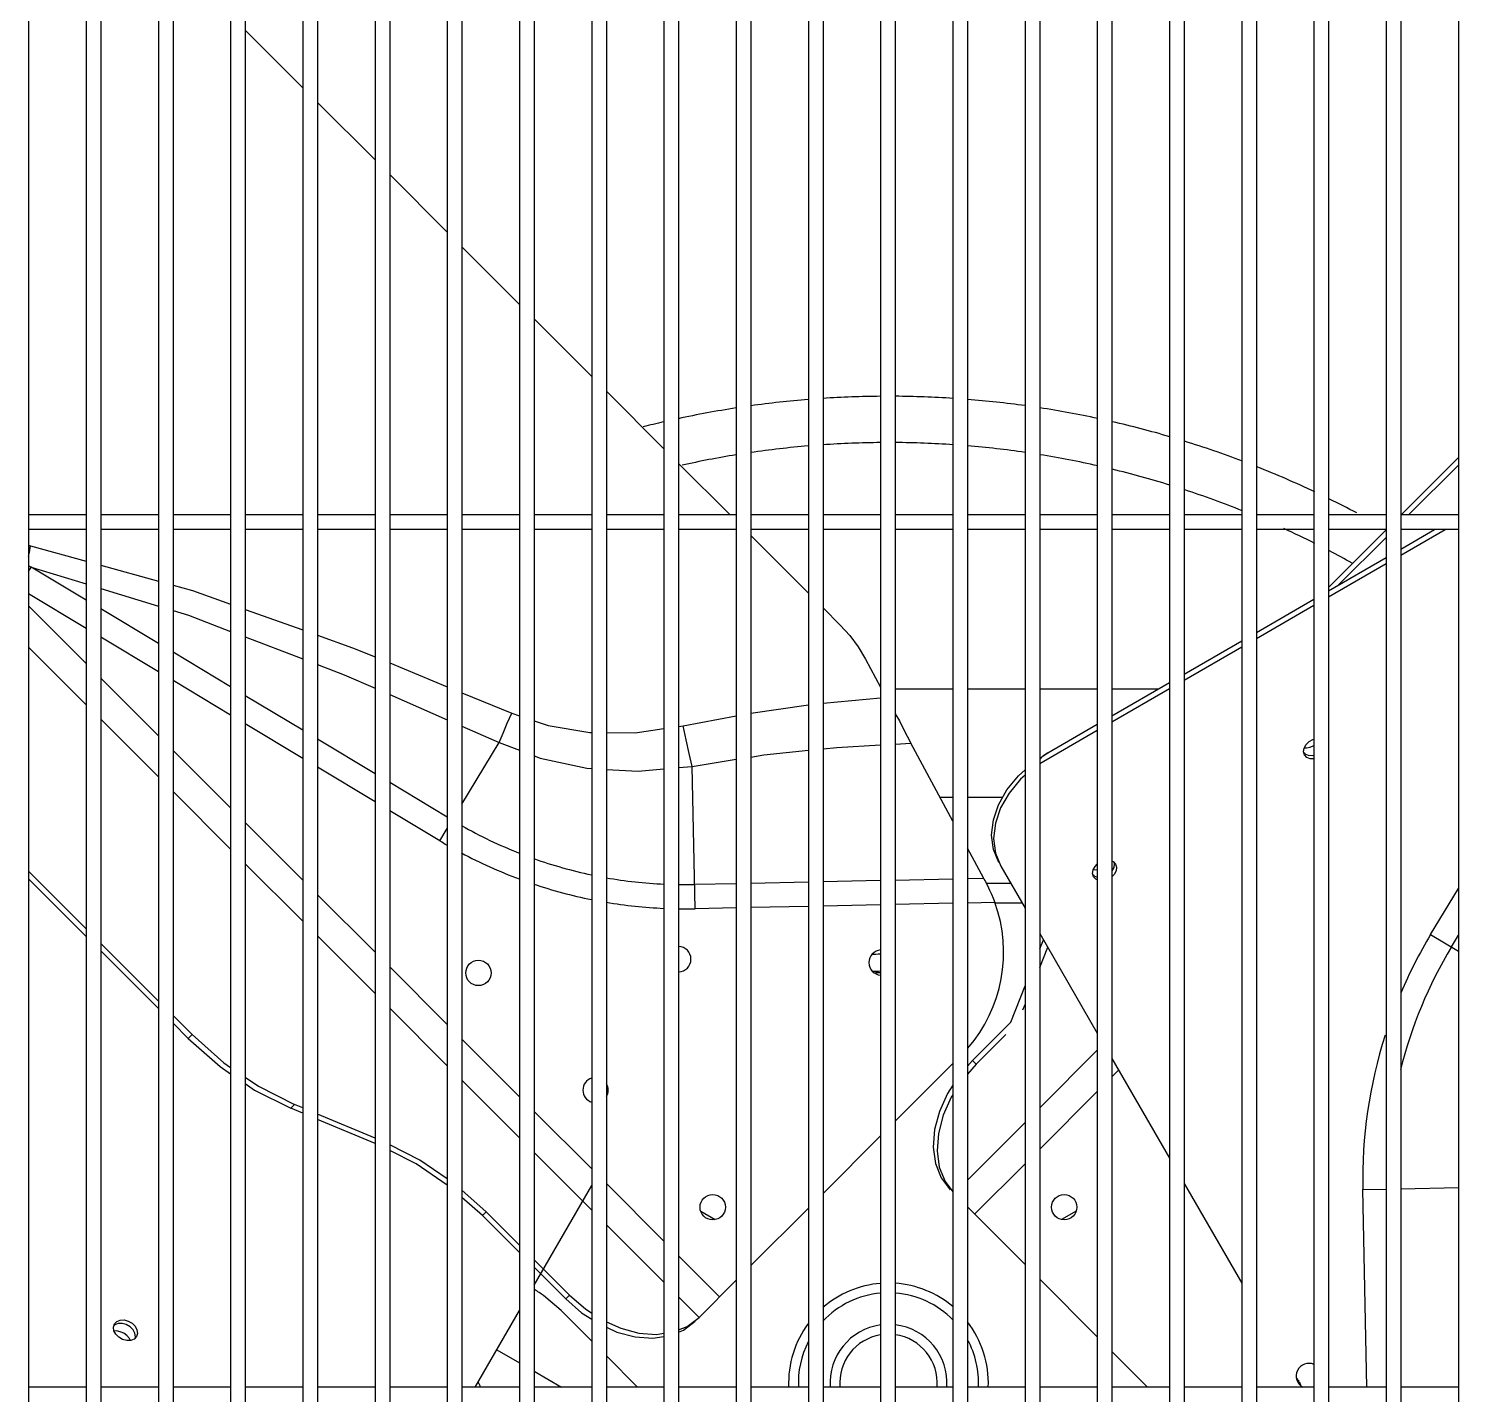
# Model space of a CAD drawing. Header units: metres. Extents: x -367 to 374, y -238 to 224.
# Drawn here: x 239.0716 to 239.365, y 216.6394 to 216.9198 of the extents above; entities that cross this region are included whole.
import ezdxf
from ezdxf.enums import TextEntityAlignment as Align

# ---------------------------------------------------------------- set-up
doc = ezdxf.new("R2010")
doc.units = ezdxf.units.M
for name, color, linetype in [('ELE-ALIMENTADORES', 160, 'Continuous'), ('LA_BAU_BASES GERAIS_R00$0$ARQ-XREF-ATT', 8, 'Continuous'), ('LA_BAU_BASES GERAIS_R00$0$BASE', 253, 'Continuous'), ('LA_BAU_BASES GERAIS_R00$0$dutos', 31, 'Continuous')]:
    doc.layers.add(name, color=color, linetype=linetype)
doc.styles.add('LA_BAU_BASES GERAIS_R00$0$R60-125-RS', font='romans.shx', dxfattribs={"height": 0.19})
doc.styles.add('LA_BAU_BASES GERAIS_R00$0$R80-100-RS', font='romans.shx', dxfattribs={"height": 0.203})

# ---------------------------------------------------------------- blocks, each defined once
blk = doc.blocks.new('LA_BAU_BASES GERAIS_R00$0$A$C5BA41825')
at = {"layer": 'LA_BAU_BASES GERAIS_R00$0$dutos', "color": 251}
for p, q in [((-27.67837130550925, 39.12149266126528), (-27.67837130550925, 38.2755585557361)), ((-27.66655130550925, 39.12149266126528), (-27.66655130550925, 38.2755585557361)), ((-27.66355130550925, 39.12149266126528), (-27.66355130550925, 38.2755585557361)), ((-27.65173130550925, 39.12149266126528), (-27.65173130550925, 38.2755585557361)), ((-27.64873130550925, 39.12149266126528), (-27.64873130550925, 38.2755585557361)), ((-27.63691130550925, 39.12149266126528), (-27.63691130550925, 38.2755585557361)), ((-27.63391130550925, 39.12149266126528), (-27.63391130550925, 38.2755585557361)), ((-27.62209130550925, 39.12149266126528), (-27.62209130550925, 38.2755585557361)), ((-27.61909130550925, 39.12149266126528), (-27.61909130550925, 38.2755585557361)), ((-27.60727130550925, 39.12149266126528), (-27.60727130550925, 38.2755585557361)), ((-27.60427130550925, 39.12149266126528), (-27.60427130550925, 38.2755585557361)), ((-27.59245130550925, 39.12149266126528), (-27.59245130550925, 38.2755585557361)), ((-27.58945130550925, 39.12149266126528), (-27.58945130550925, 38.2755585557361)), ((-27.57763130550925, 39.12149266126528), (-27.57763130550925, 38.2755585557361)), ((-27.57463130550925, 39.12149266126528), (-27.57463130550925, 38.2755585557361)), ((-27.56281130550925, 39.12149266126528), (-27.56281130550925, 38.2755585557361)), ((-27.55981130550925, 39.12149266126528), (-27.55981130550925, 38.2755585557361)), ((-27.54799130550925, 39.12149266126528), (-27.54799130550925, 38.2755585557361)), ((-27.54499130550925, 39.12149266126528), (-27.54499130550925, 38.2755585557361)), ((-27.53317130550925, 39.12149266126528), (-27.53317130550925, 38.2755585557361)), ((-27.53017130550925, 39.12149266126528), (-27.53017130550925, 38.2755585557361)), ((-27.51835130550925, 39.12149266126528), (-27.51835130550925, 38.2755585557361)), ((-27.51535130550925, 39.12149266126528), (-27.51535130550925, 38.2755585557361)), ((-27.50353130550925, 39.12149266126528), (-27.50353130550925, 38.2755585557361)), ((-27.50053130550925, 39.12149266126528), (-27.50053130550925, 38.2755585557361)), ((-27.48871130550925, 39.12149266126528), (-27.48871130550925, 38.2755585557361)), ((-27.48571130550925, 39.12149266126528), (-27.48571130550925, 38.2755585557361)), ((-27.47389130550925, 39.12149266126528), (-27.47389130550925, 38.2755585557361)), ((-27.47089130550925, 39.12149266126528), (-27.47089130550925, 38.2755585557361)), ((-27.45907130550925, 39.12149266126528), (-27.45907130550925, 38.2755585557361)), ((-27.45607130550925, 39.12149266126528), (-27.45607130550925, 38.2755585557361)), ((-27.44425130550925, 39.12149266126528), (-27.44425130550925, 38.2755585557361)), ((-27.44125130550925, 39.12149266126528), (-27.44125130550925, 38.2755585557361)), ((-27.42943130550925, 39.12149266126528), (-27.42943130550925, 38.2755585557361)), ((-27.42643130550925, 39.12149266126528), (-27.42643130550925, 38.2755585557361)), ((-27.41461130550925, 39.12149266126528), (-27.41461130550925, 38.2755585557361)), ((-27.41161130550925, 39.12149266126528), (-27.41161130550925, 38.2755585557361)), ((-27.39979130550925, 39.12149266126528), (-27.39979130550925, 38.2755585557361)), ((-27.39679130550925, 39.12149266126528), (-27.39679130550925, 38.2755585557361)), ((-27.38497130550925, 39.12149266126528), (-27.38497130550925, 38.2755585557361)), ((-27.62209130550925, 38.96763384003873), (-27.63391130550925, 38.97945384003867)), ((-27.60727130550925, 38.95281384003863), (-27.61909130550925, 38.96463384003869)), ((-27.59245130550925, 38.93799384003864), (-27.60427130550925, 38.9498138400387)), ((-27.57763130550925, 38.92317384003866), (-27.58945130550925, 38.93499384003871)), ((-27.56281130550925, 38.90835384003867), (-27.57463130550925, 38.92017384003873)), ((-27.54799130550925, 38.89353384003869), (-27.55981130550925, 38.90535384003863)), ((-27.5344131355238, 38.87995567005328), (-27.54499130550925, 38.89053384003864)), ((-27.39673686825761, 38.87995567005328), (-27.38497130550925, 38.89172123280161)), ((-27.39518686825797, 38.87995567005328), (-27.38497130550925, 38.89017123280087)), ((-27.66655130550925, 38.87995567005328), (-27.67837130550925, 38.87995567005328)), ((-27.65173130550925, 38.87995567005328), (-27.66355130550925, 38.87995567005328)), ((-27.63691130550925, 38.87995567005328), (-27.64873130550925, 38.87995567005328)), ((-27.62209130550925, 38.87995567005328), (-27.63391130550925, 38.87995567005328)), ((-27.60727130550925, 38.87995567005328), (-27.61909130550925, 38.87995567005328)), ((-27.59245130550925, 38.87995567005328), (-27.60427130550925, 38.87995567005328)), ((-27.57763130550925, 38.87995567005328), (-27.58945130550925, 38.87995567005328)), ((-27.56281130550925, 38.87995567005328), (-27.57463130550925, 38.87995567005328)), ((-27.54799130550925, 38.87995567005328), (-27.55981130550925, 38.87995567005328)), ((-27.53317130550925, 38.87995567005328), (-27.54499130550925, 38.87995567005328)), ((-27.51835130550925, 38.87995567005328), (-27.53017130550925, 38.87995567005328)), ((-27.50353130550925, 38.87995567005328), (-27.51535130550925, 38.87995567005328)), ((-27.48871130550925, 38.87995567005328), (-27.50053130550925, 38.87995567005328)), ((-27.47389130550925, 38.87995567005328), (-27.48571130550925, 38.87995567005328)), ((-27.45907130550925, 38.87995567005328), (-27.47089130550925, 38.87995567005328)), ((-27.44425130550925, 38.87995567005328), (-27.45607130550925, 38.87995567005328)), ((-27.42943130550925, 38.87995567005328), (-27.44125130550925, 38.87995567005328)), ((-27.41461130550925, 38.87995567005328), (-27.42643130550925, 38.87995567005328)), ((-27.39979130550925, 38.87995567005328), (-27.41161130550925, 38.87995567005328)), ((-27.38497130550925, 38.87995567005328), (-27.39679130550925, 38.87995567005328)), ((-27.66655130550925, 38.87695567005323), (-27.67837130550925, 38.87695567005323)), ((-27.65173130550925, 38.87695567005323), (-27.66355130550925, 38.87695567005323)), ((-27.63691130550925, 38.87695567005323), (-27.64873130550925, 38.87695567005323)), ((-27.62209130550925, 38.87695567005323), (-27.63391130550925, 38.87695567005323)), ((-27.60727130550925, 38.87695567005323), (-27.61909130550925, 38.87695567005323)), ((-27.59245130550925, 38.87695567005323), (-27.60427130550925, 38.87695567005323)), ((-27.57763130550925, 38.87695567005323), (-27.58945130550925, 38.87695567005323)), ((-27.56281130550925, 38.87695567005323), (-27.57463130550925, 38.87695567005323)), ((-27.54799130550925, 38.87695567005323), (-27.55981130550925, 38.87695567005323)), ((-27.53317130550925, 38.87695567005323), (-27.54499130550925, 38.87695567005323)), ((-27.51835130550925, 38.87695567005323), (-27.53017130550925, 38.87695567005323)), ((-27.51835130550925, 38.86389384003871), (-27.53017130550925, 38.87571384003866)), ((-27.50353130550925, 38.87695567005323), (-27.51535130550925, 38.87695567005323)), ((-27.48871130550925, 38.87695567005323), (-27.50053130550925, 38.87695567005323)), ((-27.47389130550925, 38.87695567005323), (-27.48571130550925, 38.87695567005323)), ((-27.45907130550925, 38.87695567005323), (-27.47089130550925, 38.87695567005323)), ((-27.44425130550925, 38.87695567005323), (-27.45607130550925, 38.87695567005323)), ((-27.42943130550925, 38.87695567005323), (-27.44125130550925, 38.87695567005323)), ((-27.41461130550925, 38.87695567005323), (-27.42643130550925, 38.87695567005323)), ((-27.39979130550925, 38.87695567005323), (-27.41161130550925, 38.87695567005323)), ((-27.41161130550925, 38.86508123280157), (-27.39979130550925, 38.87690123280163)), ((-27.38497130550925, 38.87695567005323), (-27.39679130550925, 38.87695567005323)), ((-27.39679130550925, 38.87295807722671), (-27.38986727162671, 38.87695567005323)), ((-27.39679130550925, 38.87171034909215), (-27.38770614310307, 38.87695567005323)), ((-27.67837130550925, 38.87372887552192), (-27.67794959967434, 38.87362357959319)), ((-27.67794959967434, 38.87362357959319), (-27.66655130550925, 38.87046589956492)), ((-27.40955164860488, 38.86559088970523), (-27.39979130550925, 38.87535123280088)), ((-27.66355130550925, 38.86963480677537), (-27.65173130550925, 38.8663603011878)), ((-27.41161130550925, 38.86440174623726), (-27.39979130550925, 38.87122602641944)), ((-27.41161130550925, 38.8631540181027), (-27.39979130550925, 38.86997829828488)), ((-27.67783142190598, 38.86924215262309), (-27.67837130550925, 38.86950312631359)), ((-27.67837130550925, 38.86834363541936), (-27.67783142190488, 38.86924215262525)), ((-27.67783142194525, 38.86924215264924), (-27.66655130550925, 38.8657927396107)), ((-27.66655130550925, 38.86246437490411), (-27.67783142194525, 38.86924215264924)), ((-27.66655130550925, 38.85667625235328), (-27.67837130550925, 38.86377842486991)), ((-27.66355130550925, 38.86487535199581), (-27.65173130550925, 38.86126084479213)), ((-27.66655130550925, 38.84945928036484), (-27.67837130550925, 38.8612792803649)), ((-27.51182121391579, 38.85736374844419), (-27.51535130550925, 38.86089384003867)), ((-27.42643130550925, 38.85584541524781), (-27.41461130550925, 38.86266969542999)), ((-27.42643130550925, 38.85459768711326), (-27.41461130550925, 38.86142196729543)), ((-27.65173130550925, 38.85355962053063), (-27.66355130550925, 38.86066179304737)), ((-27.63391130550925, 38.86056458602627), (-27.62209130550925, 38.8563496556809)), ((-27.66655130550925, 38.84100928036526), (-27.67837130550925, 38.8528292803652)), ((-27.65173130550925, 38.84777149797867), (-27.66355130550925, 38.85487367049654)), ((-27.63391130550925, 38.8549167982751), (-27.62209130550925, 38.85039515397978)), ((-27.44125130550925, 38.84728908425836), (-27.42943130550925, 38.85411336444054)), ((-27.44125130550925, 38.84604135612381), (-27.42943130550925, 38.85286563630598)), ((-27.63691130550925, 38.84465486615613), (-27.64873130550925, 38.85175703867401)), ((-27.60427130550925, 38.84957025983829), (-27.59245130550925, 38.84469522592201)), ((-27.50662028435288, 38.85037353969972), (-27.50353130550925, 38.84463686470417)), ((-27.65173130550925, 38.83463928036485), (-27.66355130550925, 38.84645928036491)), ((-27.63691130550925, 38.83886674360519), (-27.64873130550925, 38.84596891612193)), ((-27.58945130550925, 38.84345790766849), (-27.57923558942452, 38.83924454367536)), ((-27.48871130550925, 38.84420158930527), (-27.50053130550925, 38.84420158930527)), ((-27.47389130550925, 38.84420158930527), (-27.48571130550925, 38.84420158930527)), ((-27.45907130550925, 38.84420158930527), (-27.47089130550925, 38.84420158930527)), ((-27.45607130550925, 38.83873275326891), (-27.44425130550925, 38.84555703345109)), ((-27.45607130550925, 38.83748502513436), (-27.44425130550925, 38.84430930531653)), ((-27.44659900363798, 38.84420158930527), (-27.45607130550925, 38.84420158930527)), ((-27.62209130550925, 38.83575011178266), (-27.63391130550925, 38.8428522842994)), ((-27.60427130550925, 38.84307367481608), (-27.59245130550925, 38.83791466668265)), ((-27.53017130550925, 38.8392912697434), (-27.51835130550925, 38.84094878553981)), ((-27.51535130550925, 38.84131913399074), (-27.50353130550925, 38.84244825601797)), ((-27.65173130550925, 38.82618928036527), (-27.66355130550925, 38.83800928036521)), ((-27.57923558942452, 38.83924454367536), (-27.57763130550925, 38.83870138372629)), ((-27.54404912103107, 38.83665703887868), (-27.53317130550925, 38.83872924441982)), ((-27.50053130550925, 38.83913480293472), (-27.49968458217761, 38.8376717616103)), ((-27.62209130550925, 38.8299619892307), (-27.63391130550925, 38.83706416174846)), ((-27.58945130550925, 38.83660527375434), (-27.5818135809158, 38.83327167956668)), ((-27.54499130550925, 38.83652142520305), (-27.54404912103107, 38.83665703887868)), ((-27.47089130550925, 38.82892869414491), (-27.45907130550925, 38.83575297432708)), ((-27.46921019411943, 38.83114701239288), (-27.45907130550925, 38.83700070246164)), ((-27.63691130550925, 38.81981928036487), (-27.64873130550925, 38.83163928036481)), ((-27.60727130550925, 38.82684535740816), (-27.61909130550925, 38.83394752992592)), ((-27.58945130550925, 38.82056037123436), (-27.5818135809158, 38.83327167956668)), ((-27.5818135809158, 38.83327167956668), (-27.57763130550925, 38.83166607855867)), ((-27.50053130550925, 38.83291050502419), (-27.49731244537143, 38.83308755301982)), ((-27.48871130550925, 38.81711400756046), (-27.49731244537143, 38.83308755301982)), ((-27.54222812981834, 38.82834943007504), (-27.53317130550925, 38.82979315071645)), ((-27.47089130550925, 38.83001563677101), (-27.4692101954798, 38.83114701160855)), ((-27.60727130550925, 38.82105723485722), (-27.61909130550925, 38.82815940737396)), ((-27.54499130550925, 38.82809892012926), (-27.54222812981834, 38.82834943007504)), ((-27.54161552629034, 38.79913140999975), (-27.54222812981834, 38.82834943007504)), ((-27.63691130550925, 38.81136928036517), (-27.64873130550925, 38.82318928036523)), ((-27.59245130550925, 38.81794060303469), (-27.60427130550925, 38.82504277555142)), ((-27.48871130550925, 38.82197158930524), (-27.4913269264478, 38.82197158930524)), ((-27.47849333101143, 38.82197158930524), (-27.48571130550925, 38.82197158930524)), ((-27.59395896161507, 38.81305837166337), (-27.60427130550925, 38.81925465300048)), ((-27.62209130550925, 38.80499928036488), (-27.63391130550925, 38.81681928036483)), ((-27.59395896161507, 38.81305837166337), (-27.59245130550925, 38.81556753278664)), ((-27.48236934599289, 38.80533608274482), (-27.48571130550925, 38.81154257898925)), ((-27.62209130550925, 38.79654928036518), (-27.63391130550925, 38.80836928036524)), ((-27.47997365987398, 38.81056559608191), (-27.47887254716888, 38.80788269880816)), ((-27.45607130550925, 38.80890906089724), (-27.45579156443943, 38.80879353139028)), ((-27.45579156443943, 38.80879353139028), (-27.45532348286016, 38.80829452295609)), ((-27.66655130550925, 38.79500928036487), (-27.67837130550925, 38.80682928036481)), ((-27.66655130550925, 38.79345928036525), (-27.67837130550925, 38.8052792803652)), ((-27.48871130550925, 38.80520311320163), (-27.50053130550925, 38.80495528759036)), ((-27.48236934599289, 38.80533608274482), (-27.48571130550925, 38.80526601310419)), ((-27.47887254716888, 38.80788269880816), (-27.47389130550925, 38.79925493516885)), ((-27.53317130550925, 38.80427093666231), (-27.5417195270678, 38.80409170922997)), ((-27.51835130550925, 38.804581662175), (-27.53017130550925, 38.80433383656373)), ((-27.50353130550925, 38.80489238768882), (-27.51535130550925, 38.80464456207653)), ((-27.47681865694307, 38.80432525658341), (-27.48187094258125, 38.80432525658341)), ((-27.39066360389834, 38.79383749921908), (-27.38497130550925, 38.80331107463508)), ((-27.60727130550925, 38.7901792803649), (-27.61909130550925, 38.80199928036484)), ((-27.53317130550925, 38.79930845688489), (-27.54161552629034, 38.79913140999975)), ((-27.51835130550925, 38.79961918239871), (-27.53017130550925, 38.79937135678631)), ((-27.50353130550925, 38.79992990791254), (-27.51535130550925, 38.79968208230014)), ((-27.48871130550925, 38.80024063342523), (-27.50053130550925, 38.79999280781396)), ((-27.48008483227689, 38.80042150153145), (-27.48571130550925, 38.80030353332666)), ((-27.47449482210925, 38.8003002565838), (-27.48008483227689, 38.8003002565838)), ((-27.60727130550925, 38.7817292803652), (-27.61909130550925, 38.79354928036526)), ((-27.47089130550925, 38.79405878274599), (-27.45907130550925, 38.7735859422005)), ((-27.39066360389834, 38.79383749921908), (-27.38497130550925, 38.79041722128591)), ((-27.38641086315216, 38.79128219478264), (-27.38497130550925, 38.79367802103104)), ((-27.65173130550925, 38.78018928036488), (-27.66355130550925, 38.79200928036482)), ((-27.65173130550925, 38.77863928036527), (-27.66355130550925, 38.79045928036521)), ((-27.47089130550925, 38.79087098949867), (-27.47014294391725, 38.79276258244636)), ((-27.47089130550925, 38.78704794498924), (-27.46924545168488, 38.79120808030086)), ((-27.59245130550925, 38.77535928036491), (-27.60427130550925, 38.78717928036485)), ((-27.47682838686816, 38.77586415144265), (-27.47389130550925, 38.78328805245542)), ((-27.59245130550925, 38.76690928036521), (-27.60427130550925, 38.77872928036527)), ((-27.47432581408088, 38.77836672422882), (-27.47389130550925, 38.77946500794485)), ((-27.64482153056888, 38.77327950542553), (-27.64873130550925, 38.77718928036484)), ((-27.48468770026307, 38.76800483804777), (-27.47682838686816, 38.77586415144265)), ((-27.64559653056925, 38.77250450542522), (-27.64873130550925, 38.77563928036523)), ((-27.64559653056925, 38.77250450542522), (-27.64482153056888, 38.77327950542553)), ((-27.48391270026271, 38.76722983804746), (-27.47784302005143, 38.77329951825982)), ((-27.57763130550925, 38.76053928036481), (-27.58945130550925, 38.77235928036487)), ((-27.47089130550925, 38.75825123280163), (-27.45907130550925, 38.77007123280157)), ((-27.50053130550925, 38.75551657186088), (-27.48871130550925, 38.76733657186082)), ((-27.48468770026307, 38.76800483804777), (-27.48571130550925, 38.76682798415936)), ((-27.48391270026271, 38.76722983804746), (-27.48571130550925, 38.76516195535032)), ((-27.48391270026271, 38.76722983804746), (-27.48468770026307, 38.76800483804777)), ((-27.45607130550925, 38.76838978977867), (-27.44425130550925, 38.74791694923317)), ((-27.45607130550925, 38.76462123280089), (-27.45469191792052, 38.76600062039063)), ((-27.57763130550925, 38.75208928036523), (-27.58945130550925, 38.76390928036528)), ((-27.47089130550925, 38.74980123280091), (-27.45907130550925, 38.76162123280085)), ((-27.62379449613434, 38.75895120080122), (-27.62456949613361, 38.7581762008009)), ((-27.62209130550925, 38.75713485493247), (-27.62456949613361, 38.7581762008009)), ((-27.62209130550925, 38.75823551311248), (-27.62379449613434, 38.75895120080122)), ((-27.60727130550925, 38.75200808830743), (-27.61909130550925, 38.75697490080381)), ((-27.60727130550925, 38.75090743012743), (-27.61909130550925, 38.7558742426238)), ((-27.56281130550925, 38.74571928036482), (-27.57463130550925, 38.75753928036488)), ((-27.48571130550925, 38.74343123280164), (-27.47389130550925, 38.75525123280158)), ((-27.51535130550925, 38.74069657186089), (-27.50353130550925, 38.75251657186084)), ((-27.56281130550925, 38.73726928036524), (-27.57463130550925, 38.74908928036518)), ((-27.48424404944888, 38.73644848886124), (-27.47389130550925, 38.74680123280086)), ((-27.58448078455798, 38.73693875941353), (-27.58945130550925, 38.74133011862773)), ((-27.57463130550925, 38.72186509131109), (-27.56281130550925, 38.74233793185647)), ((-27.54799130550925, 38.73089928036484), (-27.55981130550925, 38.74271928036489)), ((-27.49031613210379, 38.74311839329141), (-27.48871130550925, 38.74099415286264)), ((-27.44125130550925, 38.74272079681032), (-27.42943130550925, 38.72224795626482)), ((-27.40459056556197, 38.7414940638954), (-27.39979130550925, 38.74159468822302)), ((-27.40374061190234, 38.70095567005251), (-27.40459056556197, 38.7414940638954)), ((-27.39679130550925, 38.74165758812455), (-27.38497130550925, 38.74190541373684)), ((-27.58525578455725, 38.73616375941322), (-27.58945130550925, 38.73987042110343)), ((-27.53017130550925, 38.72587657186091), (-27.51835130550925, 38.73769657186085)), ((-27.48571130550925, 38.73791574492157), (-27.47389130550925, 38.72609574492162)), ((-27.58448078455798, 38.73693875941353), (-27.58525578455725, 38.73616375941322)), ((-27.57763130550925, 38.72853928036523), (-27.58525578455725, 38.73616375941322)), ((-27.57763130550925, 38.73008928036484), (-27.58448078455798, 38.73693875941353)), ((-27.5404139583147, 38.73703780227652), (-27.53746894412452, 38.7353374975412)), ((-27.46342666691289, 38.73704829953067), (-27.46638784040888, 38.73533866521541)), ((-27.54799130550925, 38.72244928036525), (-27.55981130550925, 38.7342692803652)), ((-27.56735130044343, 38.7198092752991), (-27.57463130550925, 38.72708928036491)), ((-27.53656995125725, 38.71947792611286), (-27.54499130550925, 38.72789928036491)), ((-27.56812630044271, 38.71903427529867), (-27.57463130550925, 38.72553928036518)), ((-27.47089130550925, 38.72309574492158), (-27.45907130550925, 38.71127574492164)), ((-27.54079495125652, 38.7152529261125), (-27.53317130550925, 38.72287657186087)), ((-27.5690968631918, 38.71664949898855), (-27.57268888693579, 38.71971582372487)), ((-27.56735130044343, 38.7198092752991), (-27.56812630044271, 38.71903427529867)), ((-27.54079495125652, 38.7152529261125), (-27.54499130550925, 38.71944928036521)), ((-27.58670336550052, 38.70095567005251), (-27.57763130550925, 38.71666893888812)), ((-27.56281130550925, 38.7103639413059), (-27.5690968631918, 38.71664949898855)), ((-27.54323985568634, 38.71340584345796), (-27.54079495125652, 38.7152529261125)), ((-27.66094939712343, 38.713246038379), (-27.66075128393179, 38.71390091313538)), ((-27.54499130550925, 38.71270599376089), (-27.54323985568634, 38.71340584345796)), ((-27.58228516673289, 38.70860821479653), (-27.57763130550925, 38.70592130676596)), ((-27.45607130550925, 38.70827574492159), (-27.44875123064016, 38.70095567005251)), ((-27.55340303425579, 38.70095567005251), (-27.55981130550925, 38.70736394130597)), ((-27.57463130550925, 38.70418925595868), (-27.56903057042998, 38.70095567005251)), ((-27.41818615504743, 38.70277078432525), (-27.4173037779638, 38.70124246238561)), ((-27.66655130550925, 38.70095567005251), (-27.67837130550925, 38.70095567005251)), ((-27.65173130550925, 38.70095567005251), (-27.66355130550925, 38.70095567005251)), ((-27.63691130550925, 38.70095567005251), (-27.64873130550925, 38.70095567005251)), ((-27.62209130550925, 38.70095567005251), (-27.63391130550925, 38.70095567005251)), ((-27.60727130550925, 38.70095567005251), (-27.61909130550925, 38.70095567005251)), ((-27.59245130550925, 38.70095567005251), (-27.60427130550925, 38.70095567005251)), ((-27.57763130550925, 38.70095567005251), (-27.58945130550925, 38.70095567005251)), ((-27.56281130550925, 38.70095567005251), (-27.57463130550925, 38.70095567005251)), ((-27.54799130550925, 38.70095567005251), (-27.55981130550925, 38.70095567005251)), ((-27.53317130550925, 38.70095567005251), (-27.54499130550925, 38.70095567005251)), ((-27.51835130550925, 38.70095567005251), (-27.53017130550925, 38.70095567005251)), ((-27.50353130550925, 38.70095567005251), (-27.51535130550925, 38.70095567005251)), ((-27.48871130550925, 38.70095567005251), (-27.50053130550925, 38.70095567005251)), ((-27.47389130550925, 38.70095567005251), (-27.48571130550925, 38.70095567005251)), ((-27.45907130550925, 38.70095567005251), (-27.47089130550925, 38.70095567005251)), ((-27.44425130550925, 38.70095567005251), (-27.45607130550925, 38.70095567005251)), ((-27.42943130550925, 38.70095567005251), (-27.44125130550925, 38.70095567005251)), ((-27.41461130550925, 38.70095567005251), (-27.42643130550925, 38.70095567005251)), ((-27.39979130550925, 38.70095567005251), (-27.41161130550925, 38.70095567005251)), ((-27.38497130550925, 38.70095567005251), (-27.39679130550925, 38.70095567005251))]:
    blk.add_line(p, q, dxfattribs=at)
for points in [[(-27.67837130550925, 38.87143971476337), (-27.67821836953034, 38.87226830859436), (-27.6779495991027, 38.87362358016492)], [(-27.64873130550925, 38.86552920839938), (-27.64470819655034, 38.86441468278485), (-27.63691130550925, 38.86163436530228)], [(-27.64873130550925, 38.86034345717724), (-27.64557008516998, 38.85937676904814), (-27.63691130550925, 38.85606442373069)], [(-27.61909130550925, 38.85527987640592), (-27.61187980866161, 38.85270830644845), (-27.60727130550925, 38.8508075780918)], [(-27.51182121391579, 38.85736374844419), (-27.50986192900961, 38.85520404257829), (-27.50812580825943, 38.85287062809755), (-27.50662028435288, 38.85037353969972)], [(-27.61909130550925, 38.84924752852521), (-27.61362888435107, 38.84715792400198), (-27.60727130550925, 38.8443830677445)], [(-27.58181357908416, 38.83327168261474), (-27.58100791606307, 38.83518345524237), (-27.58014474239071, 38.83718331443072), (-27.57923558935034, 38.8392445437496)], [(-27.57463130550925, 38.83768567831794), (-27.57173701695543, 38.83670576347254), (-27.56320854763798, 38.83530128138125), (-27.56281130550925, 38.83529878527429)], [(-27.49968458217761, 38.8376717616103), (-27.49888384121725, 38.8360878122885), (-27.49808944662925, 38.83455149918564), (-27.49731244537143, 38.83308755301982)], [(-27.55981130550925, 38.83527993450491), (-27.55387575963652, 38.83524263797028), (-27.54799130550925, 38.83608961907942)], [(-27.54222812981834, 38.82834943007504), (-27.54284878909579, 38.8309776341863), (-27.54346030343943, 38.83376744551254), (-27.54404912104089, 38.83665703886891)], [(-27.53017130550925, 38.83027137153317), (-27.52750484548307, 38.83069642376449), (-27.51835130550925, 38.831646346566)], [(-27.51535130550925, 38.8319576762176), (-27.51252845370271, 38.8322506220394), (-27.50353130550925, 38.83274549506416)], [(-27.41652554477071, 38.83069452295581), (-27.41672397612707, 38.83135379701037), (-27.41662302192052, 38.83209519513218), (-27.41623918143216, 38.83281570071722), (-27.41562067454343, 38.83343665011864), (-27.41484099927434, 38.83388542619286), (-27.41461130550925, 38.83394588661974)], [(-27.41658843038998, 38.8321601267678), (-27.41611866890779, 38.83213330997728), (-27.41536983368234, 38.83228588425982), (-27.41463228784853, 38.83261530577363), (-27.41461130550925, 38.83263051248127)], [(-27.57463130550925, 38.83051436028154), (-27.57337553235761, 38.83003226131905), (-27.56380284296234, 38.82796971731614), (-27.56281130550925, 38.82791060650413)], [(-27.46921019411943, 38.83114701239288), (-27.47022247150307, 38.8304281480772), (-27.47089130550925, 38.82973667964598)], [(-27.41664579113398, 38.83109403293827), (-27.41646493010343, 38.83090105377539), (-27.41577648675652, 38.83061502087764)], [(-27.41461130550925, 38.82987887723391), (-27.41536887614016, 38.82990907077101), (-27.41605723149325, 38.83019491765572), (-27.41652554477071, 38.83069452295581)], [(-27.41577648675652, 38.83061502087764), (-27.41495730218343, 38.83058223064086), (-27.41461130550925, 38.83067257978962)], [(-27.55981130550925, 38.82773176057685), (-27.55331374466016, 38.82734440647869), (-27.54799130550925, 38.82782693965464)], [(-27.47928262068488, 38.80859296697281), (-27.48038231238271, 38.81126912835214), (-27.48076385317143, 38.81426138448273), (-27.48039633017834, 38.81739141573212), (-27.47933532641834, 38.82048691658997), (-27.47761839785615, 38.82351434045722), (-27.47525946400962, 38.82641468853319), (-27.47389130550925, 38.82765063378054)], [(-27.47389130550925, 38.8265629511111), (-27.47480374307398, 38.82574309262668), (-27.47717798599579, 38.82283890003646), (-27.47890774355725, 38.81980544501175), (-27.47997843665507, 38.8167031250656), (-27.48035249115543, 38.81356564780629), (-27.47997365987398, 38.81056559608191)], [(-27.45982681496016, 38.80569452295538), (-27.46002524631543, 38.80635379700993), (-27.45992429210998, 38.80709519513289), (-27.45954045162161, 38.8078157007169), (-27.45907130550925, 38.80828669950927)], [(-27.45532348286016, 38.80829452295609), (-27.45512465223761, 38.80763484337353), (-27.45522430344379, 38.80689186088193), (-27.45560674170925, 38.80616919302122), (-27.45607130550925, 38.80570104242668)], [(-27.4556318671947, 38.80759783686267), (-27.45553233399652, 38.80834098748414), (-27.45561061481943, 38.80860062615614)], [(-27.48236934599289, 38.80533608274482), (-27.48220293503834, 38.80502397224666), (-27.48203667520634, 38.80470598106228), (-27.48187094258125, 38.80438277069504)], [(-27.45994706132343, 38.80609403293795), (-27.45976620029288, 38.80590105377507), (-27.45907775694598, 38.80561502087835)], [(-27.45988970057943, 38.80716012676737), (-27.45941993909725, 38.80713330997685), (-27.45907130550925, 38.80720434365401)], [(-27.45907130550925, 38.80507565638845), (-27.45935850168271, 38.80519491765654), (-27.45982681496016, 38.80569452295538)], [(-27.45607130550925, 38.80681749335395), (-27.45601421911579, 38.80687503158447), (-27.4556318671947, 38.80759783686267)], [(-27.48187094258125, 38.80438277069504), (-27.4816341382947, 38.80390126940449), (-27.48141025141798, 38.80342605986561), (-27.48118275325907, 38.80296561425064)], [(-27.48118275325907, 38.80296561425064), (-27.4807783627238, 38.80212681056889), (-27.48041314698707, 38.80127673873869), (-27.48008483227689, 38.80042150153145)], [(-27.64482153056888, 38.77327950542553), (-27.63830233419652, 38.76751992140123), (-27.63691130550925, 38.76657204247795)], [(-27.64559653056925, 38.77250450542522), (-27.6390773341958, 38.76674492140194), (-27.63691130550925, 38.76526893966263)], [(-27.63391130550925, 38.76452777351506), (-27.63122160795653, 38.76269495177291), (-27.62379449613434, 38.75895120080122)], [(-27.63391130550925, 38.76322467069974), (-27.63199660795689, 38.76191995177362), (-27.62456949613361, 38.7581762008009)], [(-27.48871130550925, 38.76290309566741), (-27.48980353222198, 38.76121435580342), (-27.49147651054088, 38.75750835924055), (-27.49246587485616, 38.7537830126405), (-27.49273360445289, 38.75018147898379), (-27.49226941063252, 38.74684216318963), (-27.49109113210416, 38.7438933932907), (-27.48924404944962, 38.74144848886192)], [(-27.48871130550925, 38.76092983400667), (-27.4890285322227, 38.7604393558031), (-27.49070151054053, 38.75673335924012), (-27.4916908748558, 38.75300801264018), (-27.49195860445252, 38.7494064789845), (-27.49149441063216, 38.74606716319033), (-27.49031613210379, 38.74311839329141)], [(-27.59245130550925, 38.74368730936737), (-27.59808070717034, 38.74752331306524), (-27.60427130550925, 38.75064378022739)], [(-27.59245130550925, 38.74238420655217), (-27.59885570717071, 38.74674831306595), (-27.60427130550925, 38.74947812945072)], [(-27.56812630044271, 38.71903427529867), (-27.56488004535543, 38.71621074404231), (-27.56281130550925, 38.71487274464448)], [(-27.56735130044343, 38.7198092752991), (-27.56410504535507, 38.71698574404263), (-27.56281130550925, 38.71614899159181)], [(-27.66075128393179, 38.71390091313538), (-27.66027939996707, 38.71440294529691), (-27.65958613265288, 38.71468813606634), (-27.65876906479361, 38.71471826874381), (-27.65792089578925, 38.7144944947936), (-27.65714193904416, 38.71404339482228), (-27.65652734654452, 38.71342103570782), (-27.65614606460234, 38.71269534364637), (-27.65604943759034, 38.71195628697978), (-27.65624795183289, 38.7113009131358)], [(-27.55981130550925, 38.7143550948125), (-27.55685482163616, 38.71302046502126), (-27.55312947503616, 38.71203110070599), (-27.54952794137943, 38.71176337110921), (-27.54799130550925, 38.71197697680486)], [(-27.54499130550925, 38.71224067064009), (-27.5440148556867, 38.71263084345867), (-27.54156995125688, 38.7144779261132)], [(-27.65624795183289, 38.7113009131358), (-27.65671968423325, 38.71079942951292), (-27.65741223094525, 38.71051615935869), (-27.65822812732961, 38.71048832218082), (-27.65907513872997, 38.7107134901579), (-27.65985362784598, 38.71116432071074), (-27.66046884302343, 38.71178499338998), (-27.66085151964815, 38.71250855345943), (-27.66094939712343, 38.713246038379)], [(-27.65999374390962, 38.71398218751426), (-27.6606870978267, 38.71369681048191), (-27.66087281110089, 38.7134991979641)], [(-27.65748575915616, 38.71051365068558), (-27.65769741587507, 38.71093388445763), (-27.65820396669325, 38.7115061076463), (-27.65885802700961, 38.71198013031756), (-27.65959557284343, 38.71230955183137), (-27.66034440806889, 38.71246212611391), (-27.66081282292852, 38.71243538619649)], [(-27.65655363002125, 38.71198936744418), (-27.65693482512925, 38.71271519721324), (-27.6575493860307, 38.71333764511144), (-27.65832836851034, 38.71378876058554), (-27.65917660021579, 38.71401246367577), (-27.65999374390962, 38.71398218751426)], [(-27.65653381444525, 38.71099702173865), (-27.65645712010198, 38.7112501415678), (-27.65655363002125, 38.71198936744418)], [(-27.55981130550925, 38.71323024068454), (-27.55762982163652, 38.71224546502197), (-27.55390447503652, 38.71125610070555), (-27.5503029413798, 38.7109883711089), (-27.54799130550925, 38.71130970851834)]]:
    blk.add_lwpolyline(points, dxfattribs=at)
for centre in [(-27.58606742594016, 38.78594596354412), (-27.53798416481943, 38.7378627024234), (-27.46585927313834, 38.7378627024234)]:
    blk.add_circle(centre, 0.002599999999636362, dxfattribs=at)
for centre, radius, start, end in [((-27.50192171897834, 38.69956275658308), 0.2047499999999999, 98.78986573549463, 102.1707777606957), ((-27.50192171897834, 38.69956275658308), 0.2047499999999999, 94.61186560089637, 97.93176623737114), ((-27.50192171897834, 38.69956275658308), 0.2047499999999999, 90.45181884143312, 93.76975087232002), ((-27.50192171897834, 38.69956275658308), 0.2047499999999999, 86.29177208201308, 89.60970411284944), ((-27.50192171897834, 38.69956275658308), 0.2047499999999999, 82.13092452778773, 85.44965735341125), ((-27.50192171897834, 38.69956275658308), 0.2047499999999999, 77.89191300350245, 81.27282502918595), ((-27.50192171897834, 38.69956275658308), 0.2047499999999999, 103.0288772593305, 104.2347823850342), ((-27.50192171897834, 38.69956275658308), 0.2047499999999999, 73.62574411582503, 77.03381350483174), ((-27.50192171897834, 38.69956275658308), 0.1952500000003635, 94.8362585496004, 98.32491874648173), ((-27.50192171897834, 38.69956275658308), 0.1952500000003635, 90.47380234460502, 93.95317024889312), ((-27.50192171897834, 38.69956275658308), 0.1952500000003635, 86.11134613971706, 89.59071404403126), ((-27.50192171897834, 38.69956275658308), 0.1952500000003635, 81.74082227283739, 85.22825783897002), ((-27.50192171897834, 38.69956275658308), 0.2047499999999999, 69.2210737802417, 72.73411044484455), ((-27.50192171897834, 38.69956275658308), 0.1952500000003635, 99.22476956481366, 102.5305624482967), ((-27.50192171897834, 38.69956275658308), 0.1952500000003635, 77.29555922862413, 80.84097145442108), ((-27.50192171897834, 38.69956275658308), 0.1952500000003635, 72.79177333669692, 76.39570840960685), ((-27.50192171897834, 38.69956275658308), 0.2047499999999999, 64.71196559389435, 68.32944011027139), ((-27.50192171897834, 38.69956275658308), 0.1952500000003635, 68.17279125868501, 71.85675672244241), ((-27.50192171897834, 38.69956275658308), 0.2047499999999999, 62.01350194223873, 63.76572665499209), ((-27.50192171897834, 38.69956275658308), 0.1952500000003635, 63.37204775709742, 65.44129428520857), ((-27.50192171897834, 38.69956275658308), 0.1952500000003635, 60.83761797517642, 62.37976902660239), ((-27.54366258653398, 38.89676559674774), 0.0926942589872727, 240.3472999701249, 248.4642752818607), ((-27.54366258653398, 38.89676559674774), 0.0976556499294545, 239.0000000014226, 239.9924284205153), ((-27.54366258653398, 38.89676559674774), 0.0976556499294545, 241.9666230829676, 249.5891662148172), ((-27.54366258653398, 38.89676559674774), 0.0926942589872727, 250.425497730293, 258.0567301395554), ((-27.54366258653398, 38.89676559674774), 0.0926942589872727, 259.9498565777689, 267.3314831457704), ((-27.54366258653398, 38.89676559674774), 0.0976556499294545, 251.4568842194711, 258.6701526283873), ((-27.54366258653398, 38.89676559674774), 0.0926942589872727, 269.185956000727, 271.2011236455066), ((-27.54366258653398, 38.89676559674774), 0.0976556499294545, 260.4689616501263, 267.4579754304021), ((-27.50828568000925, 38.79018860423173), 0.02999999999999999, 319.0206070137183, 19.94369752699716), ((-27.54366258653398, 38.89676559674774), 0.0976556499294545, 269.2192310639153, 271.2011236455066), ((-27.30695637881398, 38.74354112413903), 0.0976556499294545, 148.9999999993979, 156.9238074000898), ((-27.54505523263143, 38.78877439066957), 0.002599999999636362, 271.4278524608917, 88.57834547448061), ((-27.50333593254161, 38.78806728388849), 0.002599999999636362, 94.37581343735316, 265.6817821311342), ((-27.30695637881398, 38.74354112413903), 0.0926942589872727, 148.9999999993979, 165.9462117822996), ((-27.50192171897834, 38.7018002565834), 0.0880000000003636, 91.05027548816496, 92.28579033216948), ((-27.50192171897834, 38.7018002565834), 0.08449999999963634, 91.0928224352409, 92.20196783518512), ((-27.50192171897834, 38.7018002565834), 0.08419999999963633, 91.10602485735633, 91.81493660167563), ((-27.30695637881398, 38.74354112413903), 0.0976556499294545, 162.3188671646411, 181.2011236424074), ((-27.5620257953798, 38.76190433298382), 0.002599999999636362, 107.7163214623273, 252.1574391611696), ((-27.5620257953798, 38.76190433298382), 0.002599999999636362, 329.3995204696908, 30.37794471252949), ((-27.59031006662671, 38.69543629555255), 0.02999999999999999, 54.02924901861507, 58.36997875531686), ((-27.50192171897834, 38.7018002565834), 0.01849999999963636, 94.99689076787656, 136.6865520813846), ((-27.50192171897834, 38.7018002565834), 0.02050000000036363, 94.51153221346877, 131.0340017561421), ((-27.50192171897834, 38.7018002565834), 0.01849999999963636, 44.31006008429891, 85.68777578608889), ((-27.50192171897834, 38.7018002565834), 0.02050000000036363, 49.78134197380768, 86.10279097226577), ((-27.50192171897834, 38.7018002565834), 0.02050000000036363, 357.6326968035871, 37.72622326354414), ((-27.50192171897834, 38.7018002565834), 0.02050000000036363, 143.3349052636824, 182.367303196413), ((-27.50192171897834, 38.7018002565834), 0.012, 97.72934962449513, 184.0598220740861), ((-27.50192171897834, 38.7018002565834), 0.01000000000036363, 99.29661150874331, 184.8644207287186), ((-27.50192171897834, 38.7018002565834), 0.01000000000036363, 355.136269135002, 81.99735834575674), ((-27.50192171897834, 38.7018002565834), 0.012, 355.9401779259139, 83.33127333168828), ((-27.50192171897834, 38.7018002565834), 0.01849999999963636, 152.892106772566, 182.6328923798101), ((-27.50192171897834, 38.7018002565834), 0.01849999999963636, 357.3671076201899, 28.58659589339259), ((-27.41565469167434, 38.70321447014555), 0.002599999999636362, 65.95610685879059, 241.7313040253055), ((-27.58818874628343, 38.70038604302124), 0.002599999999636362, 12.73504677346517, 37.19853967128289), ((-27.50192171897834, 38.7018002565834), 0.08419999999963633, 0.2000811389776755, 0.3916089359785647), ((-27.50192171897834, 38.7018002565834), 0.08449999999963634, 359.8605777244664, 0.03460511447092212)]:
    blk.add_arc(centre, radius, start, end, dxfattribs=at)
blk = doc.blocks.new('LA_BAU_BASES GERAIS_R00')
at = {"layer": 'LA_BAU_BASES GERAIS_R00$0$ARQ-XREF-ATT'}
blk.add_blockref('LA_BAU_BASES GERAIS_R00$0$A$C5BA41825', (266.75, 177.9399999999999), dxfattribs=at)
at = {"layer": 'LA_BAU_BASES GERAIS_R00$0$BASE', "style": 'LA_BAU_BASES GERAIS_R00$0$R60-125-RS'}
for p in [(242.7815727361595, 218.919159373358), (358.6365727361596, 192.964159373358)]:
    blk.add_attdef('S', text='', height=0.19, rotation=90, dxfattribs=at).set_placement(p, align=Align.MIDDLE_CENTER)
at = {"layer": 'LA_BAU_BASES GERAIS_R00$0$BASE', "style": 'LA_BAU_BASES GERAIS_R00$0$R80-100-RS'}
blk.add_attdef('ACESSO', text='', height=0.203, dxfattribs=at).set_placement((365.922255870473, 191.9868442639211), align=Align.TOP_CENTER)
at = {"layer": 'LA_BAU_BASES GERAIS_R00$0$BASE', "style": 'LA_BAU_BASES GERAIS_R00$0$R60-125-RS'}
blk.add_attdef('S', text='', height=0.19, dxfattribs=at).set_placement((266.114159373358, 180.9134272638404), align=Align.MIDDLE_CENTER)

msp = doc.modelspace()

# ---------------------------------------------------------------- block references
at = {"layer": 'ELE-ALIMENTADORES', "color": 2}
msp.add_blockref('LA_BAU_BASES GERAIS_R00', (0, 0), dxfattribs=at)

doc.saveas('drawing.dxf')
